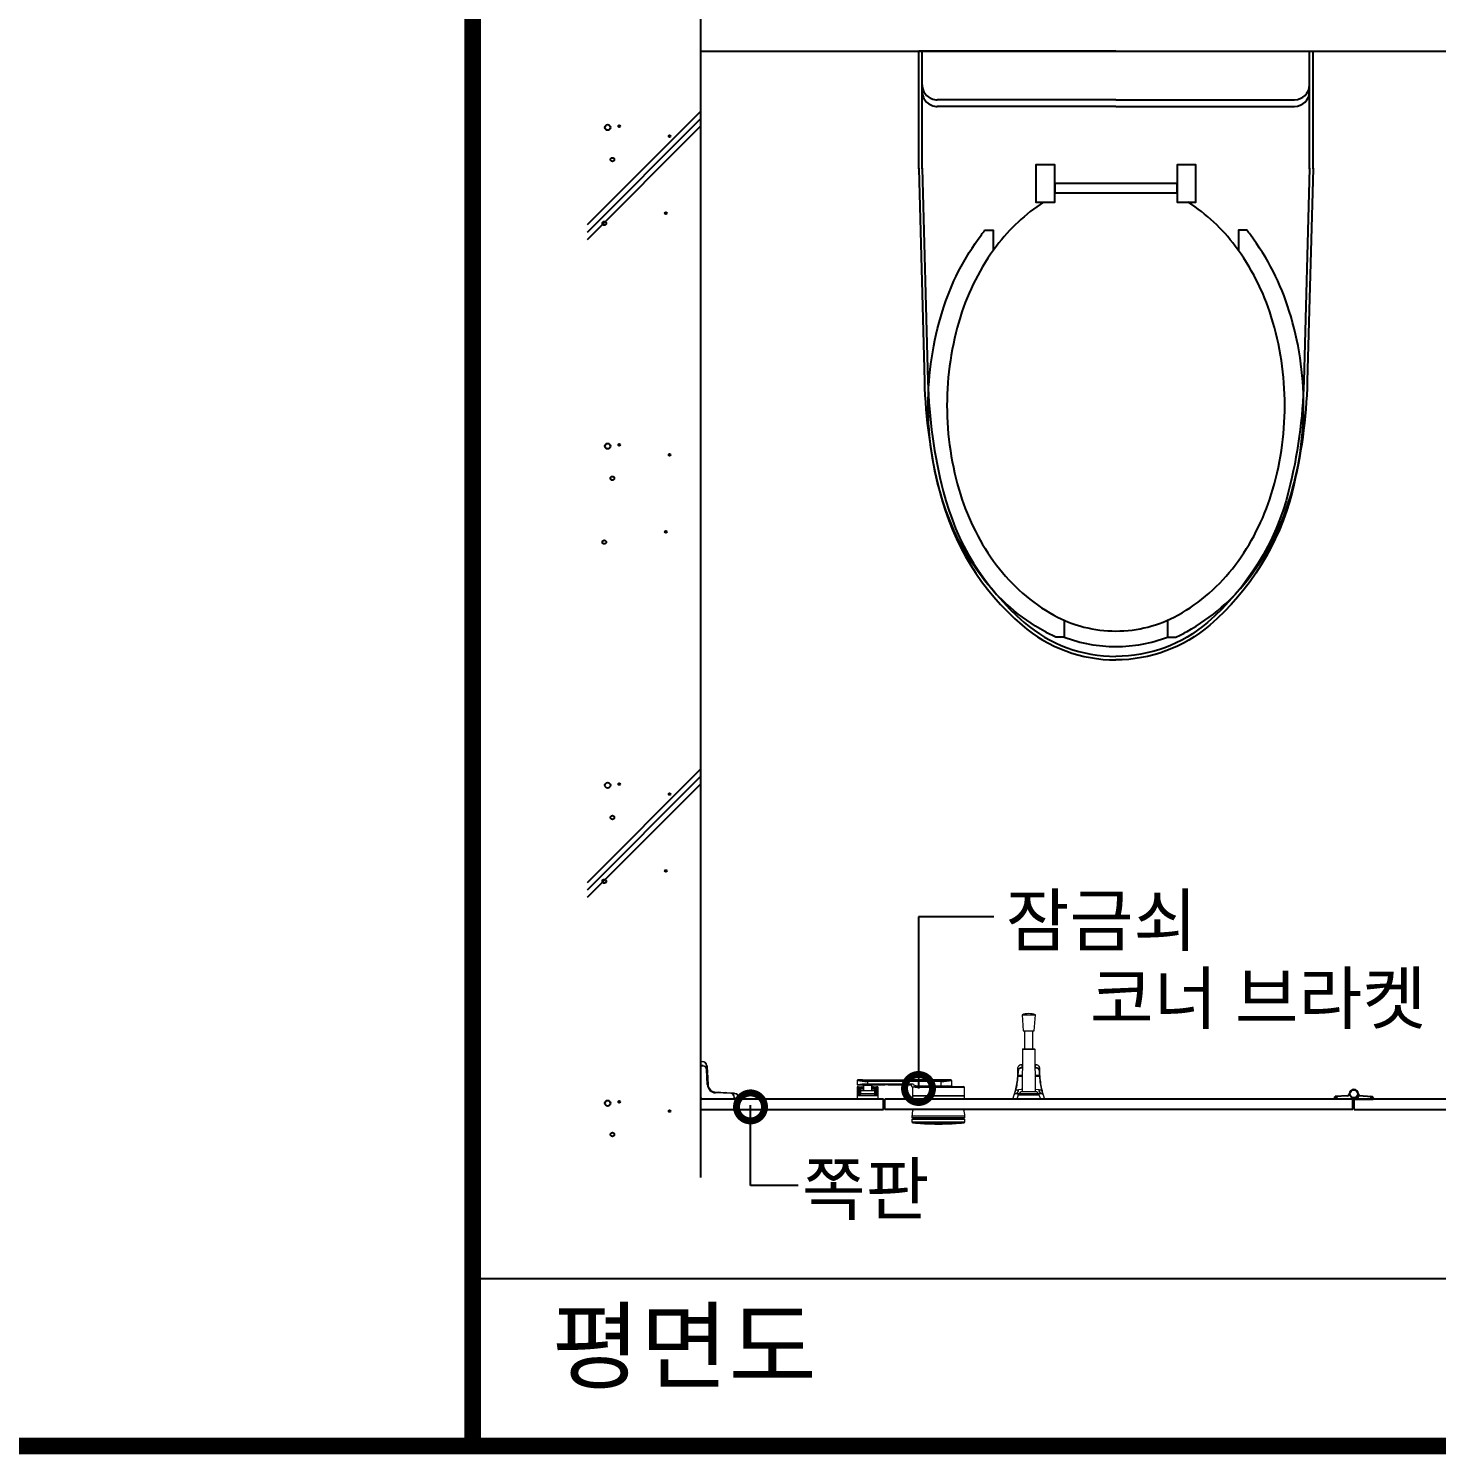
# Model space of a CAD drawing. Extents: x -256 to 8104, y -176 to 5714.
# Drawn here: x 2219 to 3059, y 2764 to 3615 of the extents above; entities that cross this region are included whole.
import ezdxf
from ezdxf.enums import TextEntityAlignment as Align

# ---------------------------------------------------------------- set-up
doc = ezdxf.new("R2010")
doc.units = 0
doc.header["$LTSCALE"] = 30
doc.layers.get('0').update_dxf_attribs({"linetype": 'CONTINUOUS'})
for name, color, linetype in [('0_toilet', 6, 'CONTINUOUS'), ('HAT', 8, 'CONTINUOUS'), ('TIT', 3, 'CONTINUOUS'), ('경첩', 4, 'CONTINUOUS'), ('문자', 3, 'CONTINUOUS'), ('부자재', 4, 'CONTINUOUS'), ('옷걸이', 4, 'CONTINUOUS'), ('잠금쇠(회전형)', 4, 'CONTINUOUS'), ('치수', 1, 'CONTINUOUS'), ('해치', 8, 'CONTINUOUS')]:
    doc.layers.add(name, color=color, linetype=linetype)
doc.styles.add('돋움', font='malgun.ttf')

# ---------------------------------------------------------------- blocks, each defined once
blk = doc.blocks.new('_DOTSMALL')
at = {"color": 0, "linetype": 'ByBlock', "const_width": 0.5}
blk.add_lwpolyline([(-0.0625, 0, 1), (0.0625, 0, 1)], format="xyb", close=True, dxfattribs=at)
blk = doc.blocks.new('A$C63EC304E')
at = {"layer": '치수', "color": 1, "xscale": 2.5, "yscale": 2.5, "zscale": 2.5, "rotation": 234.3098741996962}
blk.add_blockref('_DOTSMALL', (0.312, 0.312), dxfattribs=at)
blk = doc.blocks.new('A$C2BC9653E')
at = {"layer": '치수', "xscale": 0.3333333333333333, "yscale": 0.3333333333333333, "zscale": 0.3333333333333333}
blk.add_blockref('A$C63EC304E', (0, 0), dxfattribs=at)
blk = doc.blocks.new('A$C7FC71301')
at = {"layer": '치수', "rotation": 180}
blk.add_blockref('A$C2BC9653E', (0.208, 0.208), dxfattribs=at)
blk = doc.blocks.new('A$C4A20372B')
at = {"layer": '치수'}
blk.add_blockref('A$C7FC71301', (0, 0), dxfattribs=at)
blk = doc.blocks.new('A$C566469F5')
at = {"layer": '치수'}
blk.add_blockref('A$C4A20372B', (0, 0), dxfattribs=at)
blk = doc.blocks.new('A$C7E317CD4')
at = {"layer": '해치', "xscale": 2, "yscale": 2, "zscale": 2}
blk.add_blockref('A$C566469F5', (0, 0), dxfattribs=at)
blk = doc.blocks.new('A$C601D7F27')
at = {"layer": '치수'}
blk.add_blockref('A$C7E317CD4', (0, 0), dxfattribs=at)
blk = doc.blocks.new('A$C38802C08')
at = {"layer": '치수'}
blk.add_blockref('A$C601D7F27', (0, 0), dxfattribs=at)
blk = doc.blocks.new('A$C10E41893')
at = {"layer": '부자재'}
for p, q in [((6.5, 0), (6.5, 196)), ((123.3, 196), (6.5, 196)), ((123.3, 192.5), (6.5, 192.5)), ((54.8, 0), (54.8, 177.5)), ((61.4, 0), (61.4, 177.5)), ((6.5, 0), (6.5, -196)), ((54.8, 0), (54.8, -177.5)), ((61.4, 0), (61.4, -177.5)), ((123.3, -192.5), (6.5, -192.5)), ((123.3, -196), (6.5, -196))]:
    blk.add_line(p, q, dxfattribs=at)
for points in [[(122.7, 196, -0.012538), (123.3, 196), (334.6, 190.3, -0.055395), (444.7, 175.1, -0.154276), (576.9, 93.3, -0.179504), (611.5, 0, -0.179504)], [(122.8, 192.5, -0.012538), (123.2, 192.5), (334.5, 186.8, -0.055395), (443.8, 171.7, -0.154276), (574.3, 91, -0.179504), (608, 0, -0.179504)], [(572, 51.4), (588.8, 51.4), (588.8, 59.6, 0.021185), (583.3, 70.7, 0.106084), (528.4, 133.7, 0.085733), (452.6, 172.4, 0.075373), (358.7, 186.6, 0.075373), (264.8, 172.4, 0.085733), (189, 133.7, 0.007337), (184.4, 130.1), (184.4, 122), (204.7, 122)], [(156.7, -72, 0.089162), (200.2, -118.7, 0.085733), (270.3, -154.5, 0.075373), (358.7, -167.9, 0.075373), (447.1, -154.5, 0.085733), (517.2, -118.7, 0.106084), (567, -61.6, 0.126931), (582.8, 0, 0.126931), (567, 61.6, 0.106084), (517.2, 118.7, 0.085733), (447.1, 154.5, 0.075373), (358.7, 167.9, 0.075373), (270.3, 154.5, 0.085733), (200.2, 118.7, 0.089162), (156.7, 72)], [(588.8, -51.4, 0.090214), (598.2, 0, 0.090214), (588.8, 51.4, 0.106084)], [(122.7, -196, 0.012538), (123.3, -196), (334.6, -190.3, 0.055395), (444.7, -175.1, 0.154276), (576.9, -93.3, 0.179504), (611.5, 0, 0.179504)], [(122.8, -192.5, 0.012538), (123.2, -192.5), (334.5, -186.8, 0.055395), (443.8, -171.7, 0.154276), (574.3, -91, 0.179504), (608, 0, 0.179504)], [(572, -51.4), (588.8, -51.4), (588.8, -59.6, -0.021185), (583.3, -70.7, -0.106084), (528.4, -133.7, -0.085733), (452.6, -172.4, -0.075373), (358.7, -186.6, -0.075373), (264.8, -172.4, -0.085733), (189, -133.7, -0.007337), (184.4, -130.1), (184.4, -122), (204.7, -122)]]:
    blk.add_lwpolyline(points, format="xyb", dxfattribs=at)
blk.add_lwpolyline([(138, -60.8), (119.3, -60.8), (119.3, -79.5), (156.7, -79.5), (156.7, -60.8), (138, -60.8), (147.3, -60.8), (147.3, 60.8), (138, 60.8), (156.7, 60.8), (156.7, 79.5), (119.3, 79.5), (119.3, 60.8), (138, 60.8), (138, -60.8), (119.3, -60.8)], dxfattribs=at)
for centre, start, end in [((39.8, 177.5), 0, 90), ((46.4, 177.5), 0, 90), ((39.8, -177.5), 270, 0), ((46.4, -177.5), 270, 0)]:
    blk.add_arc(centre, 15, start, end, dxfattribs=at)
blk = doc.blocks.new('FOLDING_01')
for p, q in [((2620.23, 2929.32), (2620.23, 3701.05)), ((2620.23, 3601.05), (4320.23, 3601.05))]:
    blk.add_line(p, q)
at = {"color": 8}
blk.add_line((2484.16, 2869.24), (4446.74, 2869.24), dxfattribs=at)
at = {"color": 8, "const_width": 10}
for points in [[(2484.16, 2769.24), (2484.16, 5538.39)], [(47.44, 2769.24), (5831.98, 2769.24)]]:
    blk.add_lwpolyline(points, dxfattribs=at)
at = {"layer": '0_toilet'}
for p, q in [((2729.11, 2976.05), (2620.23, 2976.05)), ((2620.23, 2970.05), (2729.11, 2970.05)), ((2729.11, 2970.06), (2729.11, 2976.06)), ((2729.86, 2970.06), (2729.86, 2976.06)), ((3009.11, 2976.05), (2729.86, 2976.05)), ((3009.11, 2970.05), (2729.86, 2970.05)), ((3009.11, 2970.05), (3009.11, 2976.05)), ((3234.16, 2976.05), (3009.86, 2976.05)), ((3009.86, 2970.05), (3009.86, 2976.05)), ((3009.86, 2970.05), (3234.16, 2970.05))]:
    blk.add_line(p, q, dxfattribs=at)
at = {"layer": '경첩', "color": 4, "linetype": 'Continuous', "lineweight": 15}
for p, q in [((2620.23, 2998.55), (2621.37, 2998.55)), ((2620.23, 2998.3), (2620.23, 2998.55)), ((2620.23, 2996.15), (2620.23, 2998.3)), ((2621.37, 2998.3), (2620.23, 2998.3)), ((2621.48, 2996.15), (2620.23, 2996.15)), ((2620.23, 2996.05), (2621.49, 2996.05)), ((2620.23, 2995.8), (2620.23, 2996.05)), ((2621.49, 2995.8), (2620.23, 2995.8)), ((2620.23, 2995.8), (2620.23, 2977.55)), ((2621.37, 2998.3), (2621.37, 2998.55)), ((2621.48, 2996.05), (2621.48, 2996.15)), ((2621.49, 2996.05), (2621.49, 2995.8)), ((2623.54, 2994.86), (2623.47, 2996.3)), ((2624.01, 2984.83), (2623.59, 2993.8)), ((2623.72, 2996.32), (2623.84, 2993.82)), ((2623.91, 2995.82), (2623.75, 2995.66)), ((2624.02, 2995.22), (2623.78, 2994.98)), ((2623.84, 2993.82), (2624.26, 2984.84)), ((2624.02, 2995.22), (2624.15, 2992.52)), ((2624.15, 2992.52), (2623.91, 2992.28)), ((2624.18, 2991.85), (2623.94, 2991.61)), ((2624.2, 2991.51), (2623.96, 2991.27)), ((2624.23, 2990.83), (2623.99, 2990.6)), ((2624.25, 2990.5), (2624.01, 2990.26)), ((2624.38, 2987.63), (2624.14, 2987.39)), ((2624.38, 2987.62), (2624.14, 2987.38)), ((2624.4, 2987.2), (2624.16, 2986.96)), ((2624.41, 2986.96), (2624.17, 2986.72)), ((2624.2, 2991.51), (2624.23, 2990.83)), ((2624.46, 2986.04), (2624.22, 2985.8)), ((2624.46, 2985.94), (2624.22, 2985.7)), ((2624.48, 2985.6), (2624.24, 2985.36)), ((2624.48, 2985.5), (2624.24, 2985.26)), ((2624.25, 2990.5), (2624.38, 2987.63)), ((2624.38, 2987.62), (2624.4, 2987.2)), ((2624.41, 2986.96), (2624.46, 2986.04)), ((2624.46, 2986.04), (2624.46, 2985.94)), ((2624.46, 2985.94), (2624.48, 2985.6)), ((2624.48, 2985.6), (2624.48, 2985.5)), ((2624.48, 2985.5), (2624.51, 2984.85)), ((2624.53, 2984.59), (2624.31, 2984.36)), ((2624.56, 2984.37), (2624.34, 2984.15)), ((2624.63, 2984), (2624.42, 2983.79)), ((2624.43, 2983.79), (2624.63, 2983.99)), ((2624.79, 2983.47), (2624.59, 2983.28)), ((2624.95, 2983.07), (2624.76, 2982.88)), ((2625.07, 2982.83), (2624.88, 2982.65)), ((2625.34, 2982.39), (2625.16, 2982.22)), ((2625.48, 2982.19), (2625.31, 2982.01)), ((2626.57, 2981.16), (2626.39, 2980.98)), ((2626.79, 2981.02), (2626.61, 2980.84)), ((2627.25, 2980.77), (2627.06, 2980.58)), ((2627.5, 2980.67), (2627.3, 2980.47)), ((2628.03, 2980.49), (2627.82, 2980.29)), ((2637.98, 2979.41), (2629.01, 2979.83)), ((2629.02, 2980.08), (2637.99, 2979.66)), ((2629.03, 2980.33), (2629.27, 2980.32)), ((2629.27, 2980.32), (2629.03, 2980.08)), ((2629.27, 2980.32), (2630.62, 2980.26)), ((2630.62, 2980.26), (2630.38, 2980.02)), ((2631.3, 2980.23), (2631.06, 2979.99)), ((2631.64, 2980.21), (2631.4, 2979.97)), ((2632.31, 2980.18), (2632.07, 2979.94)), ((2632.31, 2980.18), (2635.01, 2980.05)), ((2635.01, 2980.05), (2634.77, 2979.81)), ((2635.69, 2980.02), (2635.45, 2979.78)), ((2636.03, 2980), (2635.79, 2979.76)), ((2636.7, 2979.97), (2636.46, 2979.73)), ((2636.7, 2979.97), (2639.91, 2979.82)), ((2637.99, 2979.66), (2640.49, 2979.54)), ((2640.48, 2979.29), (2639.04, 2979.36)), ((2640, 2979.73), (2639.84, 2979.57)), ((2640, 2979.73), (2639.91, 2979.82)), ((2639.98, 2976.05), (2639.98, 2977.31)), ((2640.23, 2977.31), (2639.98, 2977.31)), ((2640.23, 2977.31), (2640.23, 2976.05)), ((2640.33, 2977.3), (2640.23, 2977.3)), ((2640.33, 2976.05), (2640.33, 2977.3)), ((2642.48, 2976.05), (2642.48, 2977.19)), ((2642.48, 2977.19), (2642.73, 2977.19)), ((2642.73, 2977.19), (2642.73, 2976.05)), ((2621.73, 2976.05), (2639.98, 2976.05)), ((2640.23, 2976.05), (2639.98, 2976.05)), ((2642.48, 2976.05), (2640.33, 2976.05)), ((2642.73, 2976.05), (2642.48, 2976.05))]:
    blk.add_line(p, q, dxfattribs=at)
at = {"layer": '경첩', "color": 4, "linetype": 'Continuous', "lineweight": 15, "flags": 128}
for points in [[(2623.47, 2996.3), (2623.52, 2996.31), (2623.57, 2996.31), (2623.61, 2996.31), (2623.65, 2996.31), (2623.68, 2996.31), (2623.7, 2996.31), (2623.72, 2996.31), (2623.72, 2996.32)], [(2623.84, 2993.82), (2623.83, 2993.81), (2623.82, 2993.81), (2623.8, 2993.81), (2623.77, 2993.81), (2623.73, 2993.81), (2623.68, 2993.81), (2623.64, 2993.81), (2623.59, 2993.8)], [(2624, 2995.73), (2623.98, 2995.75), (2623.96, 2995.77), (2623.95, 2995.79), (2623.93, 2995.8), (2623.93, 2995.81), (2623.92, 2995.81), (2623.91, 2995.82), (2623.91, 2995.82)], [(2624, 2995.73), (2624, 2995.63), (2624.01, 2995.5), (2624.02, 2995.37), (2624.02, 2995.22)], [(2624.26, 2984.84), (2624.26, 2984.84), (2624.24, 2984.84), (2624.22, 2984.84), (2624.19, 2984.84), (2624.15, 2984.84), (2624.11, 2984.83), (2624.06, 2984.83), (2624.01, 2984.83)], [(2624.15, 2992.52), (2624.16, 2992.39), (2624.16, 2992.26), (2624.17, 2992.15), (2624.17, 2992.04), (2624.18, 2991.96), (2624.18, 2991.9), (2624.18, 2991.86), (2624.18, 2991.85)], [(2624.38, 2987.63), (2624.38, 2987.63), (2624.38, 2987.62)], [(2624.4, 2987.2), (2624.4, 2987.12), (2624.41, 2987.04), (2624.41, 2986.96)], [(2624.53, 2984.59), (2624.55, 2984.43), (2624.56, 2984.37)], [(2624.63, 2984), (2624.63, 2983.99), (2624.63, 2984)], [(2629.02, 2980.08), (2629.02, 2980.08), (2629.02, 2980.06), (2629.02, 2980.04), (2629.02, 2980.01), (2629.02, 2979.97), (2629.01, 2979.93), (2629.01, 2979.88), (2629.01, 2979.83)], [(2630.62, 2980.26), (2630.76, 2980.25), (2630.88, 2980.25), (2631, 2980.24), (2631.1, 2980.24), (2631.19, 2980.23), (2631.25, 2980.23), (2631.29, 2980.23), (2631.3, 2980.23)], [(2631.64, 2980.21), (2631.65, 2980.21), (2631.69, 2980.21), (2631.75, 2980.2), (2631.83, 2980.2), (2631.94, 2980.2), (2632.05, 2980.19), (2632.18, 2980.18), (2632.31, 2980.18)], [(2635.01, 2980.05), (2635.13, 2980.05), (2635.24, 2980.04), (2635.35, 2980.03), (2635.45, 2980.03), (2635.53, 2980.03), (2635.6, 2980.02), (2635.65, 2980.02), (2635.68, 2980.02), (2635.69, 2980.02)], [(2636.03, 2980), (2636.04, 2980), (2636.08, 2980), (2636.14, 2980), (2636.22, 2979.99), (2636.33, 2979.99), (2636.44, 2979.98), (2636.57, 2979.98), (2636.7, 2979.97)], [(2637.99, 2979.66), (2637.99, 2979.66), (2637.99, 2979.64), (2637.99, 2979.62), (2637.99, 2979.59), (2637.99, 2979.55), (2637.99, 2979.51), (2637.98, 2979.46), (2637.98, 2979.41)], [(2640.48, 2979.29), (2640.48, 2979.34), (2640.49, 2979.39), (2640.49, 2979.43), (2640.49, 2979.47), (2640.49, 2979.5), (2640.49, 2979.52), (2640.49, 2979.54), (2640.49, 2979.54)]]:
    blk.add_lwpolyline(points, dxfattribs=at)
at = {"layer": '경첩', "color": 4, "linetype": 'Continuous', "lineweight": 15}
for centre, radius, start, end in [((2621.37, 2996.2), 2.35, 2.69834, 90), ((2621.37, 2996.2), 2.1, 2.69834, 90), ((2621.49, 2993.7), 2.35, 2.69834, 90), ((2621.49, 2993.7), 2.1, 2.69834, 90), ((2629.26, 2985.08), 5.25, 182.69834, 267.30166), ((2629.26, 2985.08), 5, 182.69834, 267.30166), ((2629.26, 2985.08), 4.75, 182.69834, 185.90882), ((2621.73, 2977.55), 1.5, 180, 270), ((2629.26, 2985.08), 4.75, 188.6056, 193.16233), ((2629.26, 2985.08), 4.75, 193.24314, 199.76602), ((2629.26, 2985.08), 4.75, 199.76602, 204.99481), ((2629.26, 2985.08), 4.75, 208.17355, 214.38489), ((2629.26, 2985.08), 4.75, 214.38551, 217.43877), ((2629.26, 2985.08), 4.75, 217.43916, 235.61511), ((2629.25, 2985.08), 4.75, 235.61419, 238.70089), ((2629.26, 2985.08), 4.75, 238.70023, 245.00519), ((2629.26, 2985.08), 4.75, 248.24939, 255.00018), ((2629.26, 2985.08), 4.75, 255, 267.30166), ((2637.88, 2977.31), 2.1, 0, 87.30166), ((2637.88, 2977.31), 2.35, 0, 87.30166), ((2640.38, 2977.19), 2.1, 0, 87.30166), ((2640.38, 2977.19), 2.35, 0, 87.30166)]:
    blk.add_arc(centre, radius, start, end, dxfattribs=at)
at = {"layer": '부자재'}
for p, q in [((2998.04, 2976.98), (2998.04, 2976.05)), ((3005.79, 2978.14), (2998.59, 2977.64)), ((2999.29, 2977.14), (2999.29, 2976.05)), ((3009.5, 2976.6), (3009.5, 2975.8)), ((3009.75, 2976.6), (3009.75, 2975.8)), ((3012.49, 2978.22), (3020.66, 2977.64)), ((3019.96, 2977.14), (3019.96, 2976.05)), ((3021.21, 2976.98), (3021.21, 2976.05)), ((3008.7, 2976.05), (2998.04, 2976.05)), ((3009.75, 2975.8), (3009.5, 2975.8)), ((3010.22, 2976.1), (3010.22, 2976.05)), ((3010.22, 2976.05), (3021.21, 2976.05))]:
    blk.add_line(p, q, dxfattribs=at)
at = {"layer": '부자재', "color": 1}
blk.add_circle((3009.63, 2979.26), 2.34, dxfattribs=at)
at = {"layer": '부자재'}
for centre, radius, start, end in [((2998.74, 2976.95), 0.7, 101.7765, 181.67124), ((3000.15, 2976.91), 0.884, 113.40773, 164.5497), ((3005.72, 2979.43), 1.29, 272.92313, 352.47243), ((3009.63, 2979.26), 2.62, 270, 180), ((3009.99, 2975.03), 1.65, 102.52675, 141.54753), ((3009.27, 2975.03), 1.65, 43.10029, 77.47325), ((3009.72, 2978.91), 2.86, 280.08401, 345.97919), ((3013.54, 2979.43), 1.29, 187.52757, 267.07687), ((3019.11, 2976.91), 0.884, 15.4503, 67.30044), ((3020.51, 2976.95), 0.7, 358.32876, 78.2235)]:
    blk.add_arc(centre, radius, start, end, dxfattribs=at)
at = {"layer": '옷걸이', "lineweight": 15}
for p, q in [((2811.73, 3026.4), (2812.48, 3016.9)), ((2811.73, 3026.4), (2819.73, 3026.4)), ((2818.98, 3016.9), (2819.73, 3026.4)), ((2812.48, 3016.9), (2818.98, 3016.9)), ((2813.23, 3016.9), (2813.23, 3006.05)), ((2818.23, 3006.05), (2818.23, 3016.9)), ((2811.98, 3005.81), (2811.76, 2980.55)), ((2819.48, 3005.81), (2811.98, 3005.81)), ((2812.23, 3006.05), (2815.73, 3006.05)), ((2815.73, 3006.05), (2819.23, 3006.05)), ((2819.7, 2980.55), (2819.48, 3005.81)), ((2811.9, 2996.69), (2811.8, 2996.69)), ((2811.8, 2996.69), (2811.8, 2996.6)), ((2811.9, 2996.6), (2811.8, 2996.6)), ((2811.82, 2995.07), (2811.82, 2994.71)), ((2811.82, 2995.07), (2811.89, 2995.07)), ((2811.89, 2994.71), (2811.82, 2994.71)), ((2819.66, 2996.69), (2819.56, 2996.69)), ((2819.66, 2996.6), (2819.56, 2996.6)), ((2819.58, 2995.07), (2819.65, 2995.07)), ((2819.65, 2994.71), (2819.58, 2994.71)), ((2819.65, 2995.07), (2819.65, 2994.71)), ((2819.66, 2996.69), (2819.66, 2996.6)), ((2811.84, 2989.59), (2809.4, 2989.59)), ((2809.46, 2990.35), (2811.85, 2990.35)), ((2819.62, 2990.35), (2822, 2990.35)), ((2822.07, 2989.59), (2819.62, 2989.59)), ((2806.23, 2976.05), (2807.08, 2978.62)), ((2807.08, 2978.62), (2807.08, 2978.63)), ((2807.08, 2978.63), (2807.08, 2978.63)), ((2808.06, 2979.42), (2807.95, 2979.39)), ((2808.03, 2979.31), (2808.03, 2979.31)), ((2823.44, 2979.31), (2808.03, 2979.31)), ((2809.48, 2981.46), (2808.04, 2981.46)), ((2809.47, 2981.45), (2808.04, 2981.45)), ((2809.45, 2978.6), (2808.61, 2976.05)), ((2809.41, 2980.9), (2809.48, 2981.48)), ((2809.45, 2978.6), (2809.45, 2979.29)), ((2809.45, 2979.29), (2822.02, 2979.29)), ((2822.02, 2978.6), (2809.45, 2978.6)), ((2820.51, 2980.55), (2810.96, 2980.55)), ((2821.99, 2981.48), (2822.05, 2980.92)), ((2823.43, 2981.46), (2821.99, 2981.46)), ((2823.43, 2981.45), (2821.99, 2981.45)), ((2822.02, 2978.6), (2822.02, 2979.29)), ((2822.86, 2976.05), (2822.02, 2978.6)), ((2823.51, 2979.39), (2823.4, 2979.42)), ((2823.44, 2979.31), (2823.44, 2979.31)), ((2823.56, 2979.39), (2823.46, 2979.41)), ((2824.39, 2978.63), (2824.39, 2978.62)), ((2824.39, 2978.63), (2824.39, 2978.63)), ((2824.39, 2978.62), (2825.23, 2976.05)), ((2808.61, 2976.05), (2806.23, 2976.05)), ((2822.86, 2976.05), (2808.61, 2976.05)), ((2825.23, 2976.05), (2822.86, 2976.05))]:
    blk.add_line(p, q, dxfattribs=at)
at = {"layer": '옷걸이', "lineweight": 15, "flags": 128}
for points in [[(2811.8, 2996.6), (2811.38, 2996.58), (2810.98, 2996.51), (2810.59, 2996.4), (2810.24, 2996.24), (2809.94, 2996.06), (2809.68, 2995.84), (2809.49, 2995.6), (2809.36, 2995.34), (2809.3, 2995.02), (2809.3, 2994.97)], [(2811.8, 2996.69), (2811.75, 2996.69), (2811.42, 2996.67), (2811.09, 2996.62), (2810.78, 2996.54), (2810.48, 2996.43), (2810.2, 2996.3), (2809.96, 2996.14), (2809.74, 2995.96), (2809.57, 2995.76), (2809.44, 2995.54), (2809.35, 2995.31), (2809.31, 2995.08), (2809.31, 2995.04)], [(2809.32, 2993.47), (2809.35, 2993.74), (2809.46, 2994), (2809.63, 2994.25), (2809.87, 2994.47), (2810.16, 2994.67), (2810.5, 2994.83), (2810.88, 2994.95), (2811.28, 2995.03), (2811.82, 2995.07)], [(2811.82, 2994.71), (2811.33, 2994.68), (2810.97, 2994.61), (2810.63, 2994.5), (2810.33, 2994.35), (2810.06, 2994.18), (2809.85, 2993.97), (2809.7, 2993.75), (2809.6, 2993.52), (2809.57, 2993.27)], [(2819.65, 2995.07), (2820.07, 2995.04), (2820.48, 2994.98), (2820.86, 2994.87), (2821.21, 2994.72), (2821.52, 2994.53), (2821.77, 2994.31), (2821.96, 2994.07), (2822.09, 2993.81), (2822.15, 2993.47)], [(2821.9, 2993.27), (2821.85, 2993.59), (2821.73, 2993.82), (2821.56, 2994.03), (2821.33, 2994.23), (2821.06, 2994.4), (2820.74, 2994.53), (2820.4, 2994.63), (2820.03, 2994.69), (2819.65, 2994.71)], [(2822.16, 2994.97), (2822.16, 2994.98), (2822.14, 2995.21), (2822.08, 2995.44), (2821.97, 2995.65), (2821.82, 2995.85), (2821.64, 2996.04), (2821.41, 2996.21), (2821.16, 2996.36), (2820.88, 2996.48), (2820.57, 2996.57), (2820.25, 2996.64), (2819.92, 2996.68), (2819.66, 2996.69)], [(2822.16, 2994.97), (2822.13, 2995.24), (2822.03, 2995.5), (2821.87, 2995.75), (2821.64, 2995.98), (2821.35, 2996.17), (2821.02, 2996.34), (2820.65, 2996.47), (2820.25, 2996.55), (2819.75, 2996.6), (2819.66, 2996.6)], [(2809.15, 2989.61), (2809.15, 2989.61), (2809.17, 2989.61), (2809.19, 2989.6), (2809.22, 2989.6), (2809.26, 2989.6), (2809.3, 2989.6), (2809.35, 2989.59), (2809.4, 2989.59)], [(2822.32, 2989.61), (2822.31, 2989.61), (2822.3, 2989.61), (2822.28, 2989.6), (2822.25, 2989.6), (2822.21, 2989.6), (2822.17, 2989.6), (2822.12, 2989.59), (2822.07, 2989.59)], [(2807.8, 2981.26), (2807.8, 2981.27), (2807.8, 2981.26)], [(2808, 2979.41), (2807.94, 2979.4), (2807.9, 2979.38)], [(2808, 2979.41), (2808.02, 2979.42), (2808.06, 2979.42)], [(2808.06, 2979.42), (2808.04, 2979.34), (2808.03, 2979.31)], [(2808.04, 2981.45), (2808.04, 2981.46), (2808.04, 2981.45)], [(2810.24, 2979.35), (2809.82, 2979.37), (2809.58, 2979.39), (2809.5, 2979.42), (2809.6, 2979.46), (2809.88, 2979.5), (2810, 2979.51)], [(2811.78, 2981.84), (2811.17, 2981.82), (2809.91, 2981.77)], [(2821.56, 2981.77), (2819.98, 2981.83), (2819.69, 2981.84)], [(2821.48, 2979.51), (2821.75, 2979.48), (2821.94, 2979.44), (2821.95, 2979.4), (2821.78, 2979.38), (2821.45, 2979.35), (2820.98, 2979.34)], [(2823.44, 2979.31), (2823.43, 2979.34), (2823.4, 2979.42)], [(2823.47, 2979.41), (2823.45, 2979.42), (2823.4, 2979.42)]]:
    blk.add_lwpolyline(points, dxfattribs=at)
at = {"layer": '옷걸이', "lineweight": 15}
for centre, radius, start, end in [((2815.73, 3016.11), 11.04, 68.76069, 111.23931), ((2812.23, 3005.8), 0.25, 90, 179.5), ((2819.23, 3005.8), 0.25, 0.5, 90), ((2756.55, 2993.83), 52.77, 356.45107, 359.60958), ((2756.55, 2993.83), 52.77, 359.60958, 1.23689), ((2809.54, 2993.5), 0.227, 188.20874, 276.39203), ((2756.55, 2993.64), 53.02, 356.45107, 359.60958), ((2756.55, 2995.43), 55.27, 359.61891, 1.20733), ((2874.92, 2995.43), 55.27, 178.79267, 180.38109), ((2821.93, 2993.5), 0.227, 263.60797, 351.79126), ((2874.92, 2993.64), 53.02, 180.39042, 183.54893), ((2874.92, 2993.83), 52.77, 178.76311, 180.39042), ((2874.92, 2993.83), 52.77, 180.39042, 183.54893), ((2756.55, 2993.83), 52.77, 346.23171, 355.4136), ((2756.55, 2993.83), 53.02, 346.50971, 355.4136), ((2756.55, 2993.83), 52.77, 355.41362, 356.45105), ((2809.44, 2990.58), 0.23, 185.45744, 275.18876), ((2775.49, 2992.99), 34.07, 354.27357, 355.56682), ((2822.02, 2990.58), 0.23, 264.81124, 354.54256), ((2855.98, 2992.99), 34.08, 184.43326, 185.72635), ((2874.92, 2993.83), 53.02, 184.5864, 193.49029), ((2874.91, 2993.83), 52.76, 183.54888, 184.58645), ((2874.92, 2993.83), 52.77, 184.5864, 193.76829), ((2757.8, 2993.49), 51.47, 343.23764, 346.25768), ((2808.18, 2978.24), 1.17, 101.39698, 160.6752), ((2808.03, 2978.31), 1, 89.99372, 161.80813), ((2758.19, 2993.66), 51.33, 343.52264, 346.23766), ((2808.04, 2981.21), 0.25, 90.27283, 166.23947), ((2808.04, 2981.2), 0.247, 89.25852, 165.91582), ((2807.62, 2981.19), 1.81, 282.06066, 352.51429), ((2807.49, 2981.59), 2.24, 284.82654, 3.59318), ((2809.73, 2981.48), 0.248, 89.5881, 179.72305), ((2809.83, 2981.4), 0.376, 79.93932, 150.54556), ((2809.88, 2981.46), 0.307, 84.77864, 118.98165), ((2809.57, 2980.88), 1.43, 284.10574, 346.92454), ((2815.86, 3380.44), 401.13, 269.19679, 270.73159), ((2821.91, 2980.88), 1.44, 193.11861, 255.96551), ((2821.6, 2981.5), 0.271, 58.63439, 97.60531), ((2821.62, 2981.37), 0.4, 32.00917, 97.80826), ((2823.98, 2981.59), 2.24, 176.39085, 255.18943), ((2821.74, 2981.48), 0.248, 0.27695, 90.4119), ((2823.84, 2981.18), 1.8, 186.78644, 258.2605), ((2823.42, 2981.21), 0.25, 13.76166, 89.45314), ((2823.43, 2981.2), 0.247, 14.08418, 90.74148), ((2873.11, 2993.61), 51.15, 193.75841, 196.46904), ((2823.44, 2978.31), 1, 18.19187, 90.00628), ((2823.29, 2978.25), 1.16, 19.29372, 79.39421), ((2873.9, 2993.55), 51.71, 193.74931, 196.75644)]:
    blk.add_arc(centre, radius, start, end, dxfattribs=at)
at = {"layer": '잠금쇠(회전형)', "linetype": 'Continuous', "lineweight": 15}
for p, q in [((2713.36, 2987.15), (2713.36, 2984.65)), ((2713.36, 2984.65), (2716.63, 2984.65)), ((2715.7, 2987.65), (2713.86, 2987.65)), ((2716.63, 2984.66), (2716.63, 2984.66)), ((2742.11, 2987.46), (2719.61, 2987.46)), ((2742.11, 2987.46), (2719.61, 2987.46)), ((2719.61, 2987.46), (2719.61, 2987.46)), ((2719.61, 2987.22), (2763.61, 2987.22)), ((2719.61, 2986.73), (2719.61, 2987.22)), ((2719.61, 2986.73), (2719.61, 2985.15)), ((2763.61, 2986.73), (2719.61, 2986.73)), ((2746.06, 2985.15), (2719.61, 2985.15)), ((2722.61, 2984.65), (2729.87, 2984.65)), ((2731.86, 2984.65), (2744.79, 2984.65)), ((2742.11, 2987.46), (2742.11, 2987.46)), ((2744.79, 2984.66), (2744.79, 2984.66)), ((2769.36, 2987.65), (2746.01, 2987.65)), ((2763.61, 2987.22), (2763.61, 2986.73)), ((2763.61, 2984.15), (2763.61, 2986.73)), ((2769.86, 2984.15), (2769.86, 2987.15)), ((2713.36, 2983.05), (2713.36, 2976.05)), ((2713.76, 2983.05), (2713.36, 2983.05)), ((2713.76, 2978.05), (2713.76, 2983.05)), ((2713.76, 2983.05), (2714.23, 2983.05)), ((2725.46, 2978.05), (2713.76, 2978.05)), ((2713.86, 2983.55), (2714.23, 2983.55)), ((2714.23, 2983.05), (2714.23, 2983.55)), ((2714.23, 2983.55), (2716.11, 2983.55)), ((2714.23, 2983.05), (2714.23, 2978.51)), ((2716.11, 2983.05), (2714.23, 2983.05)), ((2714.23, 2978.51), (2714.36, 2978.55)), ((2714.36, 2982.55), (2716.11, 2982.55)), ((2714.36, 2978.55), (2714.36, 2982.55)), ((2714.86, 2982.05), (2714.36, 2982.55)), ((2714.36, 2978.55), (2714.44, 2978.55)), ((2714.44, 2978.55), (2724.78, 2978.55)), ((2714.86, 2982.05), (2714.86, 2978.55)), ((2716.11, 2982.05), (2714.86, 2982.05)), ((2715.36, 2981.05), (2715.36, 2979.55)), ((2722.5, 2981.05), (2715.36, 2981.05)), ((2715.36, 2979.55), (2722.5, 2979.55)), ((2715.61, 2981.3), (2722.33, 2981.3)), ((2722.33, 2979.3), (2715.61, 2979.3)), ((2716.11, 2983.05), (2716.11, 2983.55)), ((2716.11, 2983.55), (2717.11, 2983.55)), ((2716.11, 2982.55), (2716.11, 2983.05)), ((2716.61, 2983.05), (2716.11, 2983.05)), ((2716.11, 2982.55), (2716.11, 2982.05)), ((2716.11, 2982.55), (2716.61, 2982.55)), ((2717.11, 2982.05), (2716.11, 2982.05)), ((2716.61, 2983.05), (2716.61, 2982.55)), ((2717.11, 2983.05), (2716.61, 2983.05)), ((2716.61, 2982.55), (2717.11, 2982.55)), ((2717.11, 2984.16), (2717.11, 2981.3)), ((2722.11, 2981.3), (2722.11, 2984.15)), ((2722.11, 2983.55), (2723.11, 2983.55)), ((2722.61, 2983.05), (2722.11, 2983.05)), ((2722.11, 2982.55), (2722.61, 2982.55)), ((2723.11, 2982.05), (2722.11, 2982.05)), ((2722.33, 2981.3), (2723.61, 2981.3)), ((2723.61, 2979.3), (2722.33, 2979.3)), ((2723.86, 2981.05), (2722.5, 2981.05)), ((2722.5, 2979.55), (2723.86, 2979.55)), ((2723.11, 2983.05), (2722.61, 2983.05)), ((2722.61, 2982.55), (2722.61, 2983.05)), ((2722.61, 2982.55), (2723.11, 2982.55)), ((2723.11, 2983.55), (2723.11, 2983.05)), ((2723.11, 2983.55), (2724.99, 2983.55)), ((2724.99, 2983.05), (2723.11, 2983.05)), ((2723.11, 2983.05), (2723.11, 2982.55)), ((2723.11, 2982.55), (2724.86, 2982.55)), ((2723.11, 2982.55), (2723.11, 2982.05)), ((2724.36, 2982.05), (2723.11, 2982.05)), ((2723.86, 2979.55), (2723.86, 2981.05)), ((2724.86, 2982.55), (2724.36, 2982.05)), ((2724.36, 2978.55), (2724.36, 2982.05)), ((2724.78, 2978.55), (2724.86, 2978.55)), ((2724.86, 2982.55), (2724.86, 2978.55)), ((2724.86, 2978.55), (2724.99, 2978.51)), ((2724.99, 2983.55), (2724.99, 2983.05)), ((2724.99, 2983.55), (2725.36, 2983.55)), ((2724.99, 2978.51), (2724.99, 2983.05)), ((2724.99, 2983.05), (2725.46, 2983.05)), ((2725.46, 2983.05), (2725.46, 2978.05)), ((2725.86, 2983.05), (2725.46, 2983.05)), ((2725.86, 2976.05), (2725.86, 2983.05)), ((2746.36, 2983.08), (2746.36, 2978.15)), ((2777.36, 2978.15), (2746.36, 2978.15)), ((2746.36, 2978.05), (2746.36, 2976.3)), ((2746.36, 2978.05), (2777.36, 2978.05)), ((2746.36, 2976.3), (2777.36, 2976.3)), ((2747.68, 2983.66), (2747.66, 2983.85)), ((2777.36, 2983.15), (2747.81, 2983.15)), ((2748.46, 2983.65), (2748.46, 2984.15)), ((2748.46, 2984.15), (2763.61, 2984.15)), ((2748.46, 2983.65), (2776.86, 2983.65)), ((2754.11, 2978.15), (2754.11, 2978.05)), ((2763.61, 2983.65), (2763.61, 2984.15)), ((2763.61, 2984.15), (2769.86, 2984.15)), ((2769.61, 2978.05), (2769.61, 2978.15)), ((2774.25, 2978.05), (2774.25, 2978.15)), ((2776.34, 2978.05), (2776.34, 2978.15)), ((2776.36, 2978.05), (2776.36, 2978.15)), ((2777.36, 2978.15), (2777.36, 2983.15)), ((2777.36, 2976.3), (2777.36, 2978.05)), ((2713.36, 2976.05), (2725.86, 2976.05)), ((2777.11, 2976.05), (2746.61, 2976.05)), ((2776.9, 2969.96), (2746.82, 2969.96)), ((2746.96, 2970.05), (2761.86, 2970.05)), ((2761.86, 2970.05), (2776.76, 2970.05)), ((2746.11, 2966.05), (2746.11, 2965.05)), ((2777.61, 2966.05), (2746.11, 2966.05)), ((2777.61, 2965.05), (2746.11, 2965.05)), ((2746.11, 2964.05), (2746.11, 2962.51)), ((2777.61, 2964.05), (2746.11, 2964.05)), ((2746.11, 2962.51), (2761.86, 2962.51)), ((2761.86, 2962.01), (2746.56, 2962.01)), ((2777.11, 2964.55), (2746.61, 2964.55)), ((2777.11, 2964.55), (2746.61, 2964.55)), ((2749.72, 2961.74), (2761.86, 2961.74)), ((2749.73, 2961.74), (2773.98, 2961.74)), ((2773.69, 2961.72), (2750.02, 2961.72)), ((2756.19, 2961.56), (2756.27, 2961.56)), ((2756.27, 2961.56), (2767.44, 2961.56)), ((2759.16, 2961.47), (2759.16, 2961.56)), ((2759.68, 2961.3), (2764.03, 2961.3)), ((2759.68, 2961.3), (2764.03, 2961.3)), ((2760.05, 2961.56), (2760.05, 2961.45)), ((2760.05, 2961.45), (2763.67, 2961.45)), ((2763.61, 2961.33), (2760.11, 2961.33)), ((2761.86, 2962.51), (2777.61, 2962.51)), ((2777.16, 2962.01), (2761.86, 2962.01)), ((2761.86, 2961.74), (2773.99, 2961.74)), ((2763.67, 2961.45), (2763.67, 2961.56)), ((2764.56, 2961.56), (2764.56, 2961.47)), ((2767.44, 2961.56), (2767.6, 2961.55)), ((2777.61, 2965.05), (2777.61, 2966.05)), ((2777.61, 2962.51), (2777.61, 2964.05))]:
    blk.add_line(p, q, dxfattribs=at)
at = {"layer": '잠금쇠(회전형)', "linetype": 'Continuous', "lineweight": 15, "flags": 128}
for points in [[(2719.61, 2987.46), (2718.96, 2987.46), (2718.31, 2987.48), (2717.71, 2987.51), (2717.15, 2987.54), (2716.68, 2987.57), (2716.28, 2987.6), (2715.98, 2987.63), (2715.78, 2987.65), (2715.7, 2987.65), (2715.7, 2987.65)], [(2756.17, 2961.5), (2755.99, 2961.52), (2755.92, 2961.54), (2755.95, 2961.55), (2756.07, 2961.55), (2756.19, 2961.56)], [(2760.11, 2961.33), (2760.09, 2961.33), (2760.08, 2961.34), (2760.07, 2961.35), (2760.06, 2961.36), (2760.06, 2961.38), (2760.05, 2961.4), (2760.05, 2961.43), (2760.05, 2961.45)], [(2763.61, 2961.33), (2763.62, 2961.33), (2763.63, 2961.34), (2763.64, 2961.35), (2763.65, 2961.36), (2763.66, 2961.38), (2763.66, 2961.4), (2763.67, 2961.43), (2763.67, 2961.45)], [(2767.6, 2961.55), (2767.66, 2961.55), (2767.78, 2961.55), (2767.79, 2961.53), (2767.71, 2961.52), (2767.54, 2961.5)]]:
    blk.add_lwpolyline(points, dxfattribs=at)
at = {"layer": '잠금쇠(회전형)', "linetype": 'Continuous', "lineweight": 15}
for centre, radius, start, end in [((2713.86, 2987.15), 0.5, 90, 180), ((2719.65, 3033.12), 46.39, 262.20818, 269.95155), ((2719.66, 2945.23), 39.93, 90.07036, 99.07748), ((2719.65, 3026.07), 38.85, 261.42989, 269.94115), ((2719.61, 2944.41), 40.36, 85.73711, 94.23801), ((2716.61, 2984.15), 0.5, 0.43639, 88.04749), ((2722.61, 2984.15), 0.5, 89.96877, 179.9724), ((2730.86, 2945.35), 39.32, 88.54257, 91.43969), ((2742.1, 3027.08), 39.62, 270.01404, 275.67028), ((2737.36, 3005.68), 22.3, 289.48526, 292.98802), ((2744.79, 2983.09), 1.56, 359.59497, 89.95031), ((2746.14, 2983.62), 1.54, 8.60077, 92.9035), ((2763.57, 3026.01), 38.79, 270.0516, 278.57737), ((2763.57, 3033.05), 46.32, 270.0429, 277.79737), ((2769.36, 2987.15), 0.5, 0, 90), ((2713.86, 2983.05), 0.5, 90, 180), ((2714.24, 2983.07), 0.485, 91.96218, 181.83618), ((2714.52, 2977.75), 0.816, 110.82653, 158.26403), ((2715.61, 2981.05), 0.25, 90, 180), ((2715.61, 2979.55), 0.25, 180, 270), ((2716.11, 2983.05), 0.5, 0, 90), ((2716.11, 2982.55), 0.5, 270, 0), ((2719.61, 2956.57), 27.7, 84.8219, 95.14791), ((2723.11, 2983.05), 0.5, 90, 180), ((2723.11, 2982.55), 0.5, 180, 270), ((2723.61, 2981.05), 0.25, 0, 90), ((2723.61, 2979.55), 0.25, 270, 0), ((2724.97, 2983.07), 0.485, 358.16382, 88.03782), ((2724.7, 2977.75), 0.816, 21.73597, 69.17347), ((2725.36, 2983.05), 0.5, 0, 90), ((2746.61, 2976.3), 0.25, 180, 270), ((2768.3, 2935.42), 52.46, 113.13853, 114.70837), ((2748.45, 2982.98), 1.18, 89.48836, 132.25903), ((2749.37, 2983.8), 1.69, 184.58266, 202.32751), ((2748.39, 2983.07), 0.588, 82.63369, 171.85158), ((2770.36, 2984.15), 0.5, 180, 270), ((2776.86, 2983.15), 0.5, 0, 90), ((2777.11, 2976.3), 0.25, 270, 0), ((2757.15, 2966.05), 11.04, 159.29961, 180), ((2746.96, 2969.9), 0.15, 90, 159.29961), ((2776.76, 2969.9), 0.15, 20.70039, 90), ((2766.57, 2966.05), 11.04, 0, 20.70039), ((2746.11, 2964.55), 0.5, 0, 90), ((2746.11, 2964.55), 0.5, 270, 0), ((2746.61, 2962.51), 0.5, 180, 264.55841), ((2761.86, 3122.6), 161.31, 264.55841, 265.68596), ((2749.73, 2961.87), 0.125, 265.68596, 270), ((2750.03, 2961.84), 0.125, 235.46261, 265.79687), ((2761.86, 3122.75), 161.46, 265.79687, 269.22758), ((2756.15, 2959.77), 1.78, 88.63824, 96.02732), ((2762.13, 3042.21), 80.92, 265.77886, 267.82871), ((2762.22, 3042.23), 80.82, 266.53826, 267.82898), ((2759.04, 2961.45), 0.114, 281.53171, 6.60874), ((2760.11, 2992.06), 30.74, 268.0585, 270.00127), ((2760.05, 2984.02), 22.57, 267.73509, 270.00139), ((2763.62, 2991.78), 30.45, 269.98969, 271.95054), ((2763.67, 2983.81), 22.36, 269.98808, 272.27544), ((2761.86, 3122.75), 161.46, 270.77242, 274.20313), ((2761.5, 3042.23), 80.82, 272.17102, 273.46174), ((2764.67, 2961.45), 0.114, 173.39126, 258.46829), ((2761.59, 3042.21), 80.92, 272.17129, 274.22114), ((2767.55, 2961.59), 0.0882, 204.57309, 265.36208), ((2767.62, 2960.43), 1.13, 83.08581, 90.71909), ((2773.68, 2961.84), 0.125, 274.20313, 304.53739), ((2773.98, 2961.87), 0.125, 270, 274.31404), ((2761.86, 3122.6), 161.31, 274.31404, 275.44159), ((2777.61, 2964.55), 0.5, 90, 180), ((2777.61, 2964.55), 0.5, 180, 270), ((2777.11, 2962.51), 0.5, 275.44159, 0)]:
    blk.add_arc(centre, radius, start, end, dxfattribs=at)
at = {"layer": '치수'}
for p, q in [((2794.95, 3084.85), (2749.99, 3084.85)), ((2749.99, 3084.85), (2749.99, 2982.49)), ((2649.79, 2924.55), (2649.79, 2972.5)), ((2678.27, 2924.55), (2649.79, 2924.55))]:
    blk.add_line(p, q, dxfattribs=at)
at = {"layer": '해치'}
for p, q in [((2552.49, 3497.62), (2620.23, 3565.36)), ((2552.49, 3488.8), (2620.23, 3556.54)), ((2552.49, 3105.32), (2620.23, 3173.06)), ((2552.49, 3096.49), (2620.23, 3164.23))]:
    blk.add_line(p, q, dxfattribs=at)
at = {"layer": '해치', "color": 2}
for p, q in [((2552.49, 3493.21), (2620.23, 3560.95)), ((2552.49, 3100.91), (2620.23, 3168.64))]:
    blk.add_line(p, q, dxfattribs=at)
at = {"layer": '해치'}
for centre, radius in [((2564.61, 3555.58), 1.68), ((2571.56, 3556.36), 0.56), ((2601.56, 3550.4), 0.56), ((2567.41, 3536.41), 1.12), ((2599.32, 3504.52), 0.559), ((2562.6, 3498.37), 1.12), ((2564.61, 3365.52), 1.68), ((2571.56, 3366.31), 0.56), ((2601.56, 3360.34), 0.56), ((2567.41, 3346.36), 1.12), ((2562.6, 3308.32), 1.12), ((2599.32, 3314.47), 0.559), ((2564.61, 3163.27), 1.68), ((2571.56, 3164.06), 0.56), ((2601.56, 3158.09), 0.56), ((2567.41, 3144.1), 1.12), ((2599.32, 3112.22), 0.559), ((2562.6, 3106.06), 1.12), ((2564.61, 2973.72), 1.68), ((2571.56, 2974.5), 0.56), ((2601.56, 2969.04), 0.56), ((2567.41, 2955.05), 1.12)]:
    blk.add_circle(centre, radius, dxfattribs=at)
at = {"layer": 'HAT', "xscale": 0.6000000000003638, "yscale": 0.6000000000003638, "zscale": 0.6000000000003638, "rotation": 270}
blk.add_blockref('A$C10E41893', (2867.71, 3604.95), dxfattribs=at)
at = {"layer": '해치', "xscale": -20, "yscale": 20, "zscale": 20, "rotation": 89.99999999999986}
for p in [(2754.16, 2986.65), (2653.96, 2975.67)]:
    blk.add_blockref('A$C38802C08', p, dxfattribs=at)
at = {"layer": 'TIT', "style": '돋움'}
blk.add_text('평면도', height=42, dxfattribs=at).set_placement((2689.34, 2808), align=Align.RIGHT)
at = {"layer": '문자', "style": '돋움'}
for s, p in [('잠금쇠', (2859.13, 3083.14)), ('코너 브라켓', (2952.48, 3036.65)), ('쪽판', (2718.44, 2922.84))]:
    blk.add_text(s, height=30.337, dxfattribs=at).set_placement(p, align=Align.MIDDLE)

msp = doc.modelspace()

# ---------------------------------------------------------------- block references
msp.add_blockref('FOLDING_01', (0, 0))

doc.saveas('drawing.dxf')
